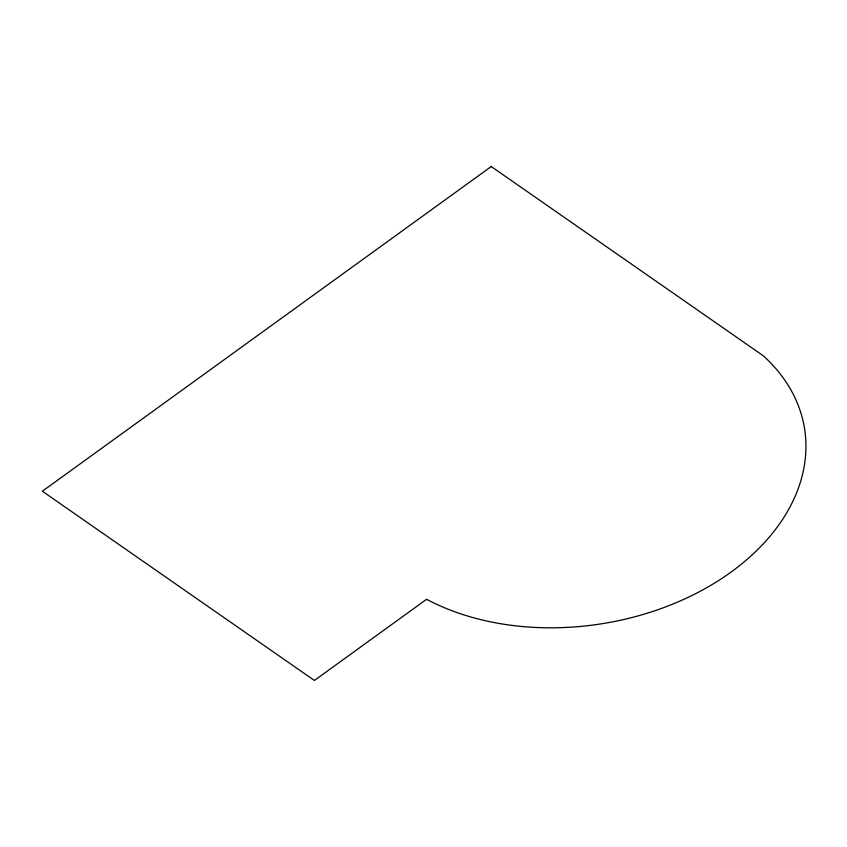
<?xml version="1.0" encoding="UTF-8"?>
<svg xmlns="http://www.w3.org/2000/svg" width="847" height="847" viewBox="0 0 847 847"><rect width="100%" height="100%" fill="white"/><g stroke="black" fill="none" stroke-linecap="round" stroke-linejoin="round"><path stroke-width="1.27" d="M491.239 166.541L42.35 491.228L314.385 680.459L426.602 599.284A230.553 160.739 -9.1 0 0 730.961 572.149A230.553 160.739 -9.1 0 0 763.274 355.772L491.239 166.541"/></g></svg>
